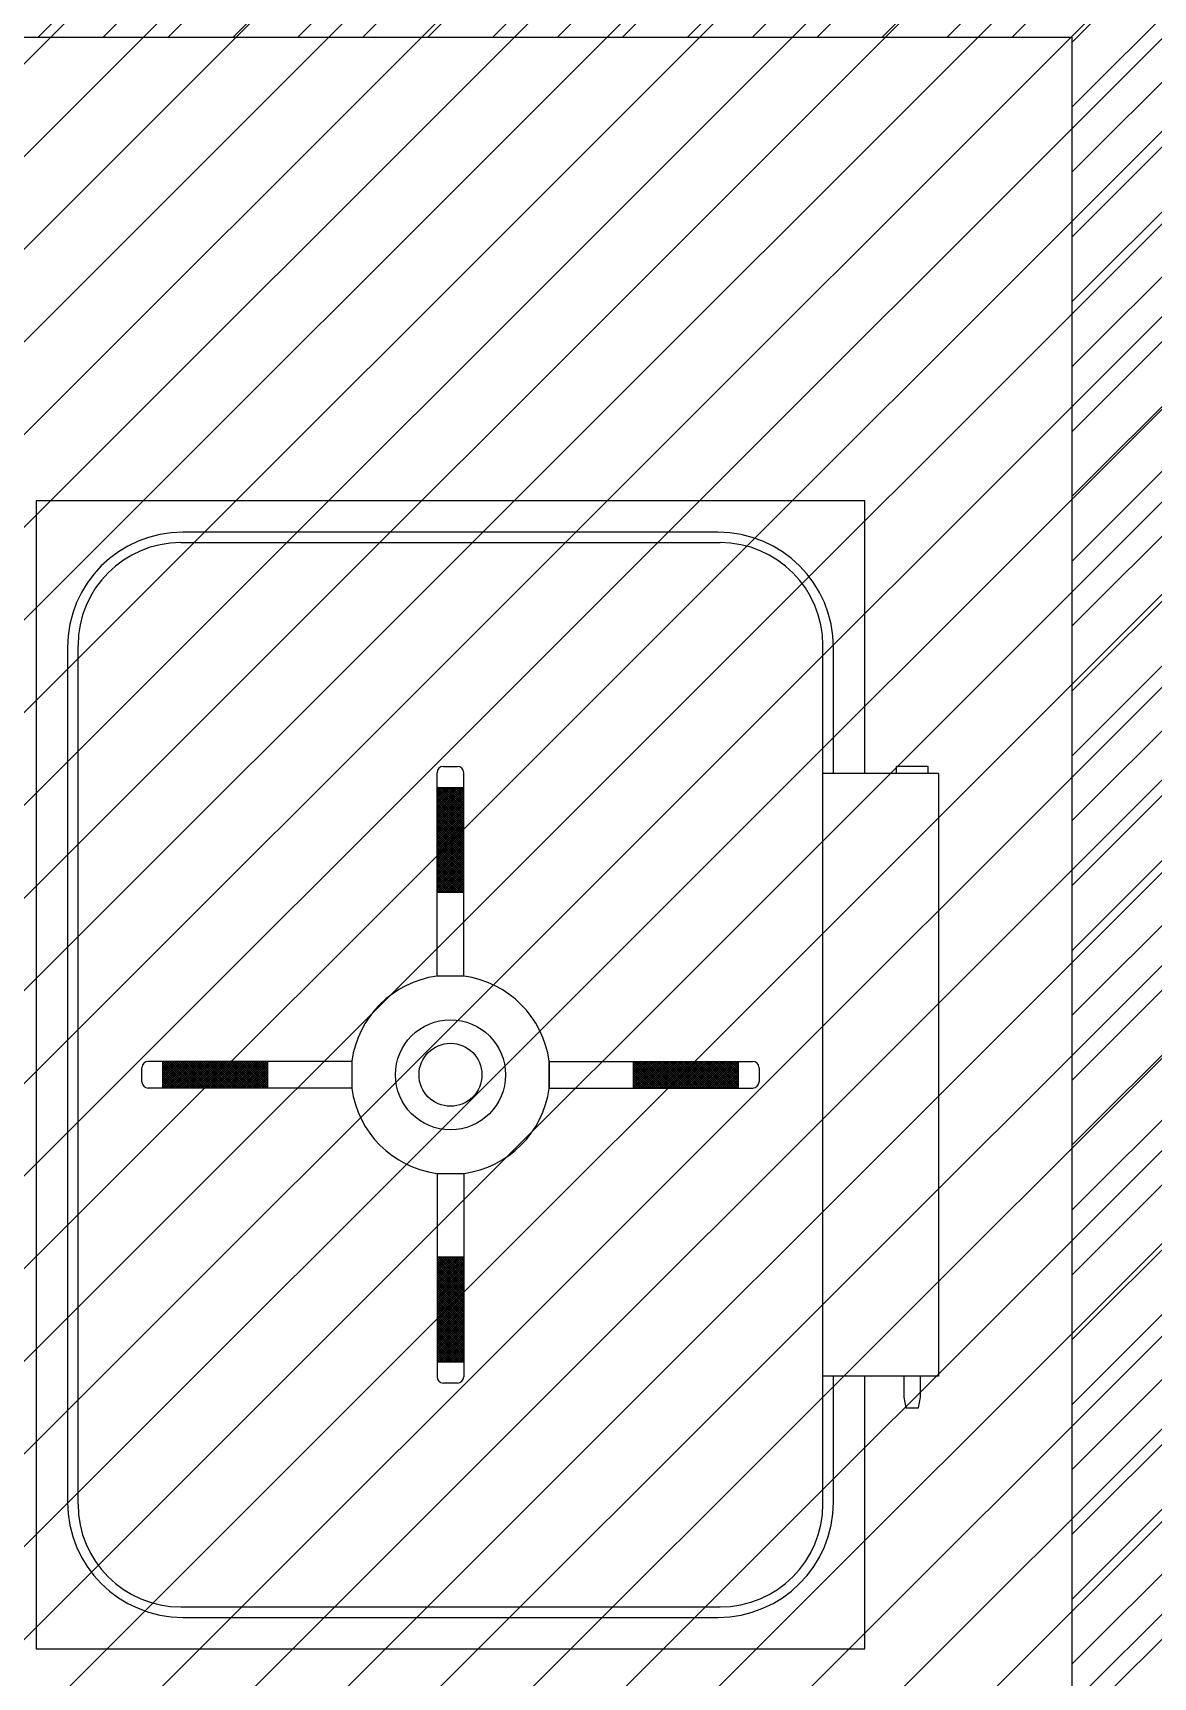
# Model space of a CAD drawing. Header units: millimetres. Extents: x 0 to 16115, y 0 to 11330.
# Drawn here: x 10904 to 11972, y 3694 to 5262 of the extents above; entities that cross this region are included whole.
import ezdxf

# ---------------------------------------------------------------- set-up
doc = ezdxf.new("R2010")
doc.units = ezdxf.units.MM
doc.header["$MEASUREMENT"] = 0
doc.linetypes.add('HIDDEN', pattern=[9.525, 6.35, -3.175])
doc.layers.get('0').update_dxf_attribs({"lineweight": 25})
doc.layers.add('DIM', color=3, linetype='Continuous', lineweight=9)
doc.layers.add('H', color=2, linetype='HIDDEN', lineweight=15)

msp = doc.modelspace()

# ---------------------------------------------------------------- hatches: boundary and pattern name
at = {"layer": 'DIM'}
h = msp.add_hatch(dxfattribs=at)
h.set_pattern_fill('ANSI31', color=256, scale=350, style=0)
h.set_pattern_definition([(45, (-20178.267, -2318.325), (-30.93592, 30.93592), [])])
h.paths.add_polyline_path([(10154.43, 5257.746), (10154.43, 3184.746), (9723.646, 3184.746), (9723.646, 4971.681), (9054.43, 4971.681), (9054.43, 6434.746), (12994.43, 6434.746), (12994.43, 4971.681), (12325.214, 4971.681), (12325.214, 3184.746), (11894.43, 3184.746), (11894.43, 5257.746)])
edge = h.paths.add_edge_path(flags=16)
edge.add_line((11894.43, 3207.746), (11894.43, 3184.746))
edge.add_line((10154.43, 3207.746), (10154.43, 3184.746))
at = {"layer": 'H', "ltscale": 5}
h = msp.add_hatch(dxfattribs=at)
h.set_pattern_fill('ANSI31', color=256, scale=500, style=0)
h.set_pattern_definition([(45, (4304.4, 20650.17), (-44.19417, 44.19417), [])])
h.paths.add_polyline_path([(13044.43, 6434.746), (12994.43, 6434.746)], flags=16)
h.paths.add_polyline_path([(13044.43, 6434.746), (12994.43, 6434.746)], flags=0)
h.paths.add_polyline_path([(13044.43, 6434.746), (12994.43, 6434.746)], flags=0)
h.paths.add_polyline_path([(13044.43, 6434.746), (12994.43, 6434.746)], flags=0)
h.paths.add_polyline_path([(13044.43, 6434.746), (12994.43, 6434.746)], flags=0)
edge = h.paths.add_edge_path()
edge.add_line((9054.43, 3184.746), (9054.43, 6434.746))
edge.add_line((9004.43, 3134.746), (9004.43, 6434.746))
edge.add_line((9054.43, 3184.746), (12994.43, 3184.746))
edge.add_line((9004.43, 3134.746), (13044.43, 3134.746))
edge.add_line((13044.43, 6434.746), (12994.43, 6434.746))
edge.add_line((12994.43, 5184.746), (12994.43, 5194.746))
edge.add_line((12994.43, 3184.746), (12994.43, 6434.746))
edge.add_line((13044.43, 3134.746), (13044.43, 6434.746))

# ---------------------------------------------------------------- linework, layer by layer
for p, q in [((10734.43, 5257.746), (11894.43, 5257.746)), ((11894.43, 3557.746), (11894.43, 5257.746)), ((11556.93, 4785.746), (11046.93, 4785.746)), ((11044.93, 4775.746), (11558.93, 4775.746)), ((10936.93, 4675.746), (10936.93, 3860.746)), ((10946.93, 3858.746), (10946.93, 4677.746)), ((11656.93, 3858.746), (11656.93, 4677.746)), ((11666.93, 4555.728), (11666.93, 4675.746)), ((11289.23, 4362.352), (11289.23, 4556.352)), ((11295.23, 4562.352), (11308.63, 4562.352)), ((11314.63, 4362.352), (11314.63, 4556.352)), ((11766.932, 4555.728), (11656.93, 4555.728)), ((11726.932, 4562.228), (11727.432, 4562.728)), ((11726.932, 4556.228), (11726.932, 4562.228)), ((11727.432, 4562.728), (11756.432, 4562.728)), ((11756.432, 4562.728), (11756.932, 4562.228)), ((11756.932, 4562.228), (11756.932, 4556.228)), ((11766.932, 4555.728), (11766.932, 3980.728)), ((11289.23, 4518.539), (11313.044, 4542.352)), ((11289.23, 4520.539), (11311.044, 4542.352)), ((11289.23, 4522.539), (11309.044, 4542.352)), ((11289.23, 4524.539), (11307.044, 4542.352)), ((11289.23, 4542.352), (11314.63, 4542.352)), ((11289.23, 4532.539), (11299.044, 4542.352)), ((11289.23, 4534.539), (11297.044, 4542.352)), ((11289.23, 4536.539), (11295.044, 4542.352)), ((11289.23, 4526.539), (11305.044, 4542.352)), ((11289.23, 4528.539), (11303.044, 4542.352)), ((11289.23, 4530.539), (11301.044, 4542.352)), ((11289.23, 4540.539), (11291.044, 4542.352)), ((11289.23, 4538.539), (11293.044, 4542.352)), ((11289.23, 4516.539), (11314.63, 4541.939)), ((11289.23, 4540.775), (11314.63, 4515.375)), ((11289.23, 4514.539), (11314.63, 4539.939)), ((11289.23, 4538.775), (11314.63, 4513.375)), ((11289.23, 4512.539), (11314.63, 4537.939)), ((11289.23, 4536.775), (11314.63, 4511.375)), ((11289.23, 4510.539), (11314.63, 4535.939)), ((11289.23, 4534.775), (11314.63, 4509.375)), ((11289.23, 4508.539), (11314.63, 4533.939)), ((11289.23, 4532.775), (11314.63, 4507.375)), ((11289.653, 4542.352), (11314.63, 4517.375)), ((11291.653, 4542.352), (11314.63, 4519.375)), ((11293.653, 4542.352), (11314.63, 4521.375)), ((11295.653, 4542.352), (11314.63, 4523.375)), ((11297.653, 4542.352), (11314.63, 4525.375)), ((11299.653, 4542.352), (11314.63, 4527.375)), ((11301.653, 4542.352), (11314.63, 4529.375)), ((11303.653, 4542.352), (11314.63, 4531.375)), ((11305.653, 4542.352), (11314.63, 4533.375)), ((11307.653, 4542.352), (11314.63, 4535.375)), ((11309.653, 4542.352), (11314.63, 4537.375)), ((11311.653, 4542.352), (11314.63, 4539.375)), ((11313.653, 4542.352), (11314.63, 4541.375)), ((11289.23, 4506.539), (11314.63, 4531.939)), ((11289.23, 4530.775), (11314.63, 4505.375)), ((11289.23, 4504.539), (11314.63, 4529.939)), ((11289.23, 4528.775), (11314.63, 4503.375)), ((11289.23, 4502.539), (11314.63, 4527.939)), ((11289.23, 4526.775), (11314.63, 4501.375)), ((11289.23, 4500.539), (11314.63, 4525.939)), ((11289.23, 4524.775), (11314.63, 4499.375)), ((11289.23, 4498.539), (11314.63, 4523.939)), ((11289.23, 4522.775), (11314.63, 4497.375)), ((11289.23, 4496.539), (11314.63, 4521.939)), ((11289.23, 4520.775), (11314.63, 4495.375)), ((11289.23, 4494.539), (11314.63, 4519.939)), ((11289.23, 4518.775), (11314.63, 4493.375)), ((11289.23, 4492.539), (11314.63, 4517.939)), ((11289.23, 4516.775), (11314.63, 4491.375)), ((11289.23, 4490.539), (11314.63, 4515.939)), ((11289.23, 4514.775), (11314.63, 4489.375)), ((11289.23, 4488.539), (11314.63, 4513.939)), ((11289.23, 4512.775), (11314.63, 4487.375)), ((11289.23, 4486.539), (11314.63, 4511.939)), ((11289.23, 4510.775), (11314.63, 4485.375)), ((11289.23, 4484.539), (11314.63, 4509.939)), ((11289.23, 4508.775), (11314.63, 4483.375)), ((11289.23, 4482.539), (11314.63, 4507.939)), ((11289.23, 4506.775), (11314.63, 4481.375)), ((11289.23, 4480.539), (11314.63, 4505.939)), ((11289.23, 4504.775), (11314.63, 4479.375)), ((11289.23, 4478.539), (11314.63, 4503.939)), ((11289.23, 4502.775), (11314.63, 4477.375)), ((11289.23, 4476.539), (11314.63, 4501.939)), ((11289.23, 4500.775), (11314.63, 4475.375)), ((11289.23, 4474.539), (11314.63, 4499.939)), ((11289.23, 4498.775), (11314.63, 4473.375)), ((11289.23, 4472.539), (11314.63, 4497.939)), ((11289.23, 4496.775), (11314.63, 4471.375)), ((11289.23, 4470.539), (11314.63, 4495.939)), ((11289.23, 4494.775), (11314.63, 4469.375)), ((11289.23, 4468.539), (11314.63, 4493.939)), ((11289.23, 4492.775), (11314.63, 4467.375)), ((11289.23, 4466.539), (11314.63, 4491.939)), ((11289.23, 4490.775), (11314.63, 4465.375)), ((11289.23, 4464.539), (11314.63, 4489.939)), ((11289.23, 4488.775), (11314.63, 4463.375)), ((11289.23, 4462.539), (11314.63, 4487.939)), ((11289.23, 4486.775), (11314.63, 4461.375)), ((11289.23, 4460.539), (11314.63, 4485.939)), ((11289.23, 4484.775), (11314.63, 4459.375)), ((11289.23, 4458.539), (11314.63, 4483.939)), ((11289.23, 4482.775), (11314.63, 4457.375)), ((11289.23, 4456.539), (11314.63, 4481.939)), ((11289.23, 4480.775), (11314.63, 4455.375)), ((11289.23, 4454.539), (11314.63, 4479.939)), ((11289.23, 4478.775), (11314.63, 4453.375)), ((11289.23, 4452.539), (11314.63, 4477.939)), ((11289.23, 4476.775), (11314.63, 4451.375)), ((11289.23, 4450.539), (11314.63, 4475.939)), ((11289.23, 4474.775), (11314.63, 4449.375)), ((11289.23, 4448.539), (11314.63, 4473.939)), ((11289.23, 4472.775), (11314.63, 4447.375)), ((11289.23, 4446.539), (11314.63, 4471.939)), ((11289.23, 4470.775), (11314.63, 4445.375)), ((11289.23, 4444.539), (11314.63, 4469.939)), ((11289.23, 4468.775), (11314.63, 4443.375)), ((11289.23, 4442.539), (11314.63, 4467.939)), ((11289.23, 4466.775), (11313.653, 4442.352)), ((11289.23, 4464.775), (11311.653, 4442.352)), ((11289.23, 4462.775), (11309.653, 4442.352)), ((11289.23, 4460.775), (11307.653, 4442.352)), ((11289.23, 4458.775), (11305.653, 4442.352)), ((11289.23, 4456.775), (11303.653, 4442.352)), ((11289.23, 4454.775), (11301.653, 4442.352)), ((11291.044, 4442.352), (11314.63, 4465.939)), ((11293.044, 4442.352), (11314.63, 4463.939)), ((11295.044, 4442.352), (11314.63, 4461.939)), ((11297.044, 4442.352), (11314.63, 4459.939)), ((11299.044, 4442.352), (11314.63, 4457.939)), ((11301.044, 4442.352), (11314.63, 4455.939)), ((11303.044, 4442.352), (11314.63, 4453.939)), ((11289.23, 4452.775), (11299.653, 4442.352)), ((11289.23, 4450.775), (11297.653, 4442.352)), ((11289.23, 4448.775), (11295.653, 4442.352)), ((11289.23, 4446.775), (11293.653, 4442.352)), ((11289.23, 4444.775), (11291.653, 4442.352)), ((11289.23, 4442.352), (11314.63, 4442.352)), ((11305.044, 4442.352), (11314.63, 4451.939)), ((11307.044, 4442.352), (11314.63, 4449.939)), ((11309.044, 4442.352), (11314.63, 4447.939)), ((11311.044, 4442.352), (11314.63, 4445.939)), ((11313.044, 4442.352), (11314.63, 4443.939)), ((11314.93, 4362.352), (11288.93, 4362.352)), ((11207.824, 4281.246), (11207.824, 4255.246)), ((11396.036, 4255.246), (11396.036, 4281.246)), ((11007.824, 4261.546), (11007.824, 4274.946)), ((11207.824, 4280.946), (11013.824, 4280.946)), ((11027.824, 4257.969), (11050.801, 4280.946)), ((11027.824, 4259.969), (11048.801, 4280.946)), ((11027.824, 4261.969), (11046.801, 4280.946)), ((11027.824, 4255.969), (11052.801, 4280.946)), ((11027.824, 4269.969), (11038.801, 4280.946)), ((11027.824, 4271.969), (11036.801, 4280.946)), ((11027.824, 4267.969), (11040.801, 4280.946)), ((11027.824, 4255.546), (11027.824, 4280.946)), ((11027.824, 4263.969), (11044.801, 4280.946)), ((11027.824, 4265.969), (11042.801, 4280.946)), ((11027.824, 4273.969), (11034.801, 4280.946)), ((11027.824, 4279.969), (11028.801, 4280.946)), ((11027.824, 4277.969), (11030.801, 4280.946)), ((11027.824, 4275.969), (11032.801, 4280.946)), ((11051.637, 4255.546), (11027.824, 4279.36)), ((11049.637, 4255.546), (11027.824, 4277.36)), ((11047.637, 4255.546), (11027.824, 4275.36)), ((11045.637, 4255.546), (11027.824, 4273.36)), ((11043.637, 4255.546), (11027.824, 4271.36)), ((11041.637, 4255.546), (11027.824, 4269.36)), ((11039.637, 4255.546), (11027.824, 4267.36)), ((11053.637, 4255.546), (11028.237, 4280.946)), ((11029.401, 4255.546), (11054.801, 4280.946)), ((11055.637, 4255.546), (11030.237, 4280.946)), ((11031.401, 4255.546), (11056.801, 4280.946)), ((11057.637, 4255.546), (11032.237, 4280.946)), ((11033.401, 4255.546), (11058.801, 4280.946)), ((11059.637, 4255.546), (11034.237, 4280.946)), ((11035.401, 4255.546), (11060.801, 4280.946)), ((11061.637, 4255.546), (11036.237, 4280.946)), ((11037.401, 4255.546), (11062.801, 4280.946)), ((11063.637, 4255.546), (11038.237, 4280.946)), ((11039.401, 4255.546), (11064.801, 4280.946)), ((11065.637, 4255.546), (11040.237, 4280.946)), ((11041.401, 4255.546), (11066.801, 4280.946)), ((11067.637, 4255.546), (11042.237, 4280.946)), ((11043.401, 4255.546), (11068.801, 4280.946)), ((11069.637, 4255.546), (11044.237, 4280.946)), ((11045.401, 4255.546), (11070.801, 4280.946)), ((11071.637, 4255.546), (11046.237, 4280.946)), ((11047.401, 4255.546), (11072.801, 4280.946)), ((11073.637, 4255.546), (11048.237, 4280.946)), ((11049.401, 4255.546), (11074.801, 4280.946)), ((11075.637, 4255.546), (11050.237, 4280.946)), ((11051.401, 4255.546), (11076.801, 4280.946)), ((11077.637, 4255.546), (11052.237, 4280.946)), ((11053.401, 4255.546), (11078.801, 4280.946)), ((11079.637, 4255.546), (11054.237, 4280.946)), ((11055.401, 4255.546), (11080.801, 4280.946)), ((11081.637, 4255.546), (11056.237, 4280.946)), ((11057.401, 4255.546), (11082.801, 4280.946)), ((11083.637, 4255.546), (11058.237, 4280.946)), ((11059.401, 4255.546), (11084.801, 4280.946)), ((11085.637, 4255.546), (11060.237, 4280.946)), ((11061.401, 4255.546), (11086.801, 4280.946)), ((11087.637, 4255.546), (11062.237, 4280.946)), ((11063.401, 4255.546), (11088.801, 4280.946)), ((11089.637, 4255.546), (11064.237, 4280.946)), ((11065.401, 4255.546), (11090.801, 4280.946)), ((11091.637, 4255.546), (11066.237, 4280.946)), ((11067.401, 4255.546), (11092.801, 4280.946)), ((11093.637, 4255.546), (11068.237, 4280.946)), ((11069.401, 4255.546), (11094.801, 4280.946)), ((11095.637, 4255.546), (11070.237, 4280.946)), ((11071.401, 4255.546), (11096.801, 4280.946)), ((11097.637, 4255.546), (11072.237, 4280.946)), ((11073.401, 4255.546), (11098.801, 4280.946)), ((11099.637, 4255.546), (11074.237, 4280.946)), ((11075.401, 4255.546), (11100.801, 4280.946)), ((11101.637, 4255.546), (11076.237, 4280.946)), ((11077.401, 4255.546), (11102.801, 4280.946)), ((11103.637, 4255.546), (11078.237, 4280.946)), ((11079.401, 4255.546), (11104.801, 4280.946)), ((11105.637, 4255.546), (11080.237, 4280.946)), ((11081.401, 4255.546), (11106.801, 4280.946)), ((11107.637, 4255.546), (11082.237, 4280.946)), ((11083.401, 4255.546), (11108.801, 4280.946)), ((11109.637, 4255.546), (11084.237, 4280.946)), ((11085.401, 4255.546), (11110.801, 4280.946)), ((11111.637, 4255.546), (11086.237, 4280.946)), ((11087.401, 4255.546), (11112.801, 4280.946)), ((11113.637, 4255.546), (11088.237, 4280.946)), ((11089.401, 4255.546), (11114.801, 4280.946)), ((11115.637, 4255.546), (11090.237, 4280.946)), ((11091.401, 4255.546), (11116.801, 4280.946)), ((11117.637, 4255.546), (11092.237, 4280.946)), ((11093.401, 4255.546), (11118.801, 4280.946)), ((11119.637, 4255.546), (11094.237, 4280.946)), ((11095.401, 4255.546), (11120.801, 4280.946)), ((11121.637, 4255.546), (11096.237, 4280.946)), ((11097.401, 4255.546), (11122.801, 4280.946)), ((11123.637, 4255.546), (11098.237, 4280.946)), ((11099.401, 4255.546), (11124.801, 4280.946)), ((11125.637, 4255.546), (11100.237, 4280.946)), ((11101.401, 4255.546), (11126.801, 4280.946)), ((11127.637, 4255.546), (11102.237, 4280.946)), ((11103.401, 4255.546), (11127.824, 4279.969)), ((11127.824, 4257.36), (11104.237, 4280.946)), ((11105.401, 4255.546), (11127.824, 4277.969)), ((11127.824, 4259.36), (11106.237, 4280.946)), ((11107.401, 4255.546), (11127.824, 4275.969)), ((11127.824, 4261.36), (11108.237, 4280.946)), ((11109.401, 4255.546), (11127.824, 4273.969)), ((11127.824, 4263.36), (11110.237, 4280.946)), ((11111.401, 4255.546), (11127.824, 4271.969)), ((11127.824, 4265.36), (11112.237, 4280.946)), ((11113.401, 4255.546), (11127.824, 4269.969)), ((11127.824, 4267.36), (11114.237, 4280.946)), ((11115.401, 4255.546), (11127.824, 4267.969)), ((11127.824, 4269.36), (11116.237, 4280.946)), ((11117.401, 4255.546), (11127.824, 4265.969)), ((11127.824, 4271.36), (11118.237, 4280.946)), ((11127.824, 4273.36), (11120.237, 4280.946)), ((11127.824, 4275.36), (11122.237, 4280.946)), ((11127.824, 4277.36), (11124.237, 4280.946)), ((11127.824, 4279.36), (11126.237, 4280.946)), ((11127.824, 4255.546), (11127.824, 4280.946)), ((11396.036, 4280.946), (11590.036, 4280.946)), ((11396.036, 4280.946), (11396.036, 4255.546)), ((11490.459, 4280.946), (11476.036, 4266.523)), ((11492.459, 4280.946), (11476.036, 4264.523)), ((11494.459, 4280.946), (11476.036, 4262.523)), ((11496.459, 4280.946), (11476.036, 4260.523)), ((11498.459, 4280.946), (11476.036, 4258.523)), ((11500.459, 4280.946), (11476.036, 4256.523)), ((11476.036, 4280.946), (11476.036, 4255.546)), ((11480.459, 4280.946), (11476.036, 4276.523)), ((11482.459, 4280.946), (11476.036, 4274.523)), ((11484.459, 4280.946), (11476.036, 4272.523)), ((11486.459, 4280.946), (11476.036, 4270.523)), ((11488.459, 4280.946), (11476.036, 4268.523)), ((11478.459, 4280.946), (11476.036, 4278.523)), ((11476.036, 4279.133), (11499.623, 4255.546)), ((11476.036, 4277.133), (11497.623, 4255.546)), ((11476.036, 4275.133), (11495.623, 4255.546)), ((11476.036, 4273.133), (11493.623, 4255.546)), ((11476.036, 4271.133), (11491.623, 4255.546)), ((11476.036, 4269.133), (11489.623, 4255.546)), ((11476.036, 4267.133), (11487.623, 4255.546)), ((11476.223, 4280.946), (11501.623, 4255.546)), ((11502.459, 4280.946), (11477.059, 4255.546)), ((11478.223, 4280.946), (11503.623, 4255.546)), ((11504.459, 4280.946), (11479.059, 4255.546)), ((11480.223, 4280.946), (11505.623, 4255.546)), ((11506.459, 4280.946), (11481.059, 4255.546)), ((11482.223, 4280.946), (11507.623, 4255.546)), ((11508.459, 4280.946), (11483.059, 4255.546)), ((11484.223, 4280.946), (11509.623, 4255.546)), ((11510.459, 4280.946), (11485.059, 4255.546)), ((11486.223, 4280.946), (11511.623, 4255.546)), ((11512.459, 4280.946), (11487.059, 4255.546)), ((11488.223, 4280.946), (11513.623, 4255.546)), ((11514.459, 4280.946), (11489.059, 4255.546)), ((11490.223, 4280.946), (11515.623, 4255.546)), ((11516.459, 4280.946), (11491.059, 4255.546)), ((11492.223, 4280.946), (11517.623, 4255.546)), ((11518.459, 4280.946), (11493.059, 4255.546)), ((11494.223, 4280.946), (11519.623, 4255.546)), ((11520.459, 4280.946), (11495.059, 4255.546)), ((11496.223, 4280.946), (11521.623, 4255.546)), ((11522.459, 4280.946), (11497.059, 4255.546)), ((11498.223, 4280.946), (11523.623, 4255.546)), ((11524.459, 4280.946), (11499.059, 4255.546)), ((11500.223, 4280.946), (11525.623, 4255.546)), ((11526.459, 4280.946), (11501.059, 4255.546)), ((11502.223, 4280.946), (11527.623, 4255.546)), ((11528.459, 4280.946), (11503.059, 4255.546)), ((11504.223, 4280.946), (11529.623, 4255.546)), ((11530.459, 4280.946), (11505.059, 4255.546)), ((11506.223, 4280.946), (11531.623, 4255.546)), ((11532.459, 4280.946), (11507.059, 4255.546)), ((11508.223, 4280.946), (11533.623, 4255.546)), ((11534.459, 4280.946), (11509.059, 4255.546)), ((11510.223, 4280.946), (11535.623, 4255.546)), ((11536.459, 4280.946), (11511.059, 4255.546)), ((11512.223, 4280.946), (11537.623, 4255.546)), ((11538.459, 4280.946), (11513.059, 4255.546)), ((11514.223, 4280.946), (11539.623, 4255.546)), ((11540.459, 4280.946), (11515.059, 4255.546)), ((11516.223, 4280.946), (11541.623, 4255.546)), ((11542.459, 4280.946), (11517.059, 4255.546)), ((11518.223, 4280.946), (11543.623, 4255.546)), ((11544.459, 4280.946), (11519.059, 4255.546)), ((11520.223, 4280.946), (11545.623, 4255.546)), ((11546.459, 4280.946), (11521.059, 4255.546)), ((11522.223, 4280.946), (11547.623, 4255.546)), ((11548.459, 4280.946), (11523.059, 4255.546)), ((11524.223, 4280.946), (11549.623, 4255.546)), ((11550.459, 4280.946), (11525.059, 4255.546)), ((11526.223, 4280.946), (11551.623, 4255.546)), ((11552.459, 4280.946), (11527.059, 4255.546)), ((11528.223, 4280.946), (11553.623, 4255.546)), ((11554.459, 4280.946), (11529.059, 4255.546)), ((11530.223, 4280.946), (11555.623, 4255.546)), ((11556.459, 4280.946), (11531.059, 4255.546)), ((11532.223, 4280.946), (11557.623, 4255.546)), ((11558.459, 4280.946), (11533.059, 4255.546)), ((11534.223, 4280.946), (11559.623, 4255.546)), ((11560.459, 4280.946), (11535.059, 4255.546)), ((11536.223, 4280.946), (11561.623, 4255.546)), ((11562.459, 4280.946), (11537.059, 4255.546)), ((11538.223, 4280.946), (11563.623, 4255.546)), ((11564.459, 4280.946), (11539.059, 4255.546)), ((11540.223, 4280.946), (11565.623, 4255.546)), ((11566.459, 4280.946), (11541.059, 4255.546)), ((11542.223, 4280.946), (11567.623, 4255.546)), ((11568.459, 4280.946), (11543.059, 4255.546)), ((11544.223, 4280.946), (11569.623, 4255.546)), ((11570.459, 4280.946), (11545.059, 4255.546)), ((11546.223, 4280.946), (11571.623, 4255.546)), ((11572.459, 4280.946), (11547.059, 4255.546)), ((11548.223, 4280.946), (11573.623, 4255.546)), ((11574.459, 4280.946), (11549.059, 4255.546)), ((11550.223, 4280.946), (11575.623, 4255.546)), ((11576.036, 4280.523), (11551.059, 4255.546)), ((11552.223, 4280.946), (11576.036, 4257.133)), ((11576.036, 4278.523), (11553.059, 4255.546)), ((11554.223, 4280.946), (11576.036, 4259.133)), ((11576.036, 4276.523), (11555.059, 4255.546)), ((11556.223, 4280.946), (11576.036, 4261.133)), ((11576.036, 4274.523), (11557.059, 4255.546)), ((11558.223, 4280.946), (11576.036, 4263.133)), ((11576.036, 4272.523), (11559.059, 4255.546)), ((11560.223, 4280.946), (11576.036, 4265.133)), ((11576.036, 4270.523), (11561.059, 4255.546)), ((11562.223, 4280.946), (11576.036, 4267.133)), ((11576.036, 4268.523), (11563.059, 4255.546)), ((11564.223, 4280.946), (11576.036, 4269.133)), ((11576.036, 4266.523), (11565.059, 4255.546)), ((11566.223, 4280.946), (11576.036, 4271.133)), ((11568.223, 4280.946), (11576.036, 4273.133)), ((11570.223, 4280.946), (11576.036, 4275.133)), ((11572.223, 4280.946), (11576.036, 4277.133)), ((11574.223, 4280.946), (11576.036, 4279.133)), ((11576.036, 4280.946), (11576.036, 4255.546)), ((11596.036, 4274.946), (11596.036, 4261.546)), ((11207.824, 4255.546), (11013.824, 4255.546)), ((11037.637, 4255.546), (11027.824, 4265.36)), ((11035.637, 4255.546), (11027.824, 4263.36)), ((11033.637, 4255.546), (11027.824, 4261.36)), ((11031.637, 4255.546), (11027.824, 4259.36)), ((11029.637, 4255.546), (11027.824, 4257.36)), ((11119.401, 4255.546), (11127.824, 4263.969)), ((11121.401, 4255.546), (11127.824, 4261.969)), ((11123.401, 4255.546), (11127.824, 4259.969)), ((11125.401, 4255.546), (11127.824, 4257.969)), ((11396.036, 4255.546), (11590.036, 4255.546)), ((11476.036, 4265.133), (11485.623, 4255.546)), ((11476.036, 4263.133), (11483.623, 4255.546)), ((11476.036, 4261.133), (11481.623, 4255.546)), ((11476.036, 4259.133), (11479.623, 4255.546)), ((11476.036, 4257.133), (11477.623, 4255.546)), ((11576.036, 4264.523), (11567.059, 4255.546)), ((11576.036, 4262.523), (11569.059, 4255.546)), ((11576.036, 4260.523), (11571.059, 4255.546)), ((11576.036, 4258.523), (11573.059, 4255.546)), ((11576.036, 4256.523), (11575.059, 4255.546)), ((11288.93, 4174.14), (11314.93, 4174.14)), ((11289.23, 4174.14), (11289.23, 3980.14)), ((11314.63, 4174.14), (11314.63, 3980.14)), ((11304.816, 4094.14), (11289.23, 4078.553)), ((11306.816, 4094.14), (11289.23, 4076.553)), ((11308.816, 4094.14), (11289.23, 4074.553)), ((11310.816, 4094.14), (11289.23, 4072.553)), ((11312.816, 4094.14), (11289.23, 4070.553)), ((11314.63, 4094.14), (11289.23, 4094.14)), ((11298.816, 4094.14), (11289.23, 4084.553)), ((11300.816, 4094.14), (11289.23, 4082.553)), ((11302.816, 4094.14), (11289.23, 4080.553)), ((11292.816, 4094.14), (11289.23, 4090.553)), ((11294.816, 4094.14), (11289.23, 4088.553)), ((11296.816, 4094.14), (11289.23, 4086.553)), ((11290.816, 4094.14), (11289.23, 4092.553)), ((11314.63, 4093.953), (11289.23, 4068.553)), ((11314.63, 4067.717), (11289.23, 4093.117)), ((11314.63, 4069.717), (11290.207, 4094.14)), ((11314.63, 4071.717), (11292.207, 4094.14)), ((11314.63, 4073.717), (11294.207, 4094.14)), ((11314.63, 4075.717), (11296.207, 4094.14)), ((11314.63, 4077.717), (11298.207, 4094.14)), ((11314.63, 4079.717), (11300.207, 4094.14)), ((11314.63, 4081.717), (11302.207, 4094.14)), ((11314.63, 4083.717), (11304.207, 4094.14)), ((11314.63, 4085.717), (11306.207, 4094.14)), ((11314.63, 4087.717), (11308.207, 4094.14)), ((11314.63, 4089.717), (11310.207, 4094.14)), ((11314.63, 4091.717), (11312.207, 4094.14)), ((11314.63, 4091.953), (11289.23, 4066.553)), ((11314.63, 4065.717), (11289.23, 4091.117)), ((11314.63, 4089.953), (11289.23, 4064.553)), ((11314.63, 4063.717), (11289.23, 4089.117)), ((11314.63, 4087.953), (11289.23, 4062.553)), ((11314.63, 4061.717), (11289.23, 4087.117)), ((11314.63, 4085.953), (11289.23, 4060.553)), ((11314.63, 4059.717), (11289.23, 4085.117)), ((11314.63, 4083.953), (11289.23, 4058.553)), ((11314.63, 4057.717), (11289.23, 4083.117)), ((11314.63, 4081.953), (11289.23, 4056.553)), ((11314.63, 4055.717), (11289.23, 4081.117)), ((11314.63, 4079.953), (11289.23, 4054.553)), ((11314.63, 4053.717), (11289.23, 4079.117)), ((11314.63, 4077.953), (11289.23, 4052.553)), ((11314.63, 4051.717), (11289.23, 4077.117)), ((11314.63, 4075.953), (11289.23, 4050.553)), ((11314.63, 4049.717), (11289.23, 4075.117)), ((11314.63, 4073.953), (11289.23, 4048.553)), ((11314.63, 4047.717), (11289.23, 4073.117)), ((11314.63, 4071.953), (11289.23, 4046.553)), ((11314.63, 4045.717), (11289.23, 4071.117)), ((11314.63, 4069.953), (11289.23, 4044.553)), ((11314.63, 4043.717), (11289.23, 4069.117)), ((11314.63, 4067.953), (11289.23, 4042.553)), ((11314.63, 4041.717), (11289.23, 4067.117)), ((11314.63, 4065.953), (11289.23, 4040.553)), ((11314.63, 4039.717), (11289.23, 4065.117)), ((11314.63, 4063.953), (11289.23, 4038.553)), ((11314.63, 4037.717), (11289.23, 4063.117)), ((11314.63, 4061.953), (11289.23, 4036.553)), ((11314.63, 4035.717), (11289.23, 4061.117)), ((11314.63, 4059.953), (11289.23, 4034.553)), ((11314.63, 4033.717), (11289.23, 4059.117)), ((11314.63, 4057.953), (11289.23, 4032.553)), ((11314.63, 4031.717), (11289.23, 4057.117)), ((11314.63, 4055.953), (11289.23, 4030.553)), ((11314.63, 4029.717), (11289.23, 4055.117)), ((11314.63, 4053.953), (11289.23, 4028.553)), ((11314.63, 4027.717), (11289.23, 4053.117)), ((11314.63, 4051.953), (11289.23, 4026.553)), ((11314.63, 4025.717), (11289.23, 4051.117)), ((11314.63, 4049.953), (11289.23, 4024.553)), ((11314.63, 4023.717), (11289.23, 4049.117)), ((11314.63, 4047.953), (11289.23, 4022.553)), ((11314.63, 4021.717), (11289.23, 4047.117)), ((11314.63, 4045.953), (11289.23, 4020.553)), ((11314.63, 4019.717), (11289.23, 4045.117)), ((11314.63, 4043.953), (11289.23, 4018.553)), ((11314.63, 4017.717), (11289.23, 4043.117)), ((11314.63, 4041.953), (11289.23, 4016.553)), ((11314.63, 4015.717), (11289.23, 4041.117)), ((11314.63, 4039.953), (11289.23, 4014.553)), ((11314.63, 4013.717), (11289.23, 4039.117)), ((11314.63, 4037.953), (11289.23, 4012.553)), ((11314.63, 4011.717), (11289.23, 4037.117)), ((11314.63, 4035.953), (11289.23, 4010.553)), ((11314.63, 4009.717), (11289.23, 4035.117)), ((11314.63, 4033.953), (11289.23, 4008.553)), ((11314.63, 4007.717), (11289.23, 4033.117)), ((11314.63, 4031.953), (11289.23, 4006.553)), ((11314.63, 4005.717), (11289.23, 4031.117)), ((11314.63, 4029.953), (11289.23, 4004.553)), ((11314.63, 4003.717), (11289.23, 4029.117)), ((11314.63, 4027.953), (11289.23, 4002.553)), ((11314.63, 4001.717), (11289.23, 4027.117)), ((11314.63, 4025.953), (11289.23, 4000.553)), ((11314.63, 3999.717), (11289.23, 4025.117)), ((11314.63, 4023.953), (11289.23, 3998.553)), ((11314.63, 3997.717), (11289.23, 4023.117)), ((11314.63, 4021.953), (11289.23, 3996.553)), ((11314.63, 3995.717), (11289.23, 4021.117)), ((11314.63, 4019.953), (11289.23, 3994.553)), ((11314.207, 3994.14), (11289.23, 4019.117)), ((11312.207, 3994.14), (11289.23, 4017.117)), ((11310.207, 3994.14), (11289.23, 4015.117)), ((11314.63, 4017.953), (11290.816, 3994.14)), ((11314.63, 4015.953), (11292.816, 3994.14)), ((11308.207, 3994.14), (11289.23, 4013.117)), ((11306.207, 3994.14), (11289.23, 4011.117)), ((11304.207, 3994.14), (11289.23, 4009.117)), ((11302.207, 3994.14), (11289.23, 4007.117)), ((11300.207, 3994.14), (11289.23, 4005.117)), ((11298.207, 3994.14), (11289.23, 4003.117)), ((11296.207, 3994.14), (11289.23, 4001.117)), ((11294.207, 3994.14), (11289.23, 3999.117)), ((11314.63, 4013.953), (11294.816, 3994.14)), ((11314.63, 4011.953), (11296.816, 3994.14)), ((11314.63, 4009.953), (11298.816, 3994.14)), ((11314.63, 4007.953), (11300.816, 3994.14)), ((11314.63, 4005.953), (11302.816, 3994.14)), ((11314.63, 4003.953), (11304.816, 3994.14)), ((11314.63, 4001.953), (11306.816, 3994.14)), ((11314.63, 3999.953), (11308.816, 3994.14)), ((11292.207, 3994.14), (11289.23, 3997.117)), ((11290.207, 3994.14), (11289.23, 3995.117)), ((11314.63, 3994.14), (11289.23, 3994.14)), ((11314.63, 3997.953), (11310.816, 3994.14)), ((11314.63, 3995.953), (11312.816, 3994.14)), ((11308.63, 3974.14), (11295.23, 3974.14)), ((11766.932, 3980.728), (11656.93, 3980.728)), ((11666.93, 3860.746), (11666.93, 3980.728)), ((11733.932, 3980.728), (11733.932, 3960.728)), ((11749.932, 3960.728), (11749.932, 3980.728)), ((11733.932, 3960.728), (11735.932, 3950.728)), ((11747.932, 3950.728), (11749.932, 3960.728)), ((11735.932, 3950.728), (11747.932, 3950.728)), ((11044.93, 3760.746), (11558.93, 3760.746)), ((11046.93, 3750.746), (11556.93, 3750.746))]:
    msp.add_line(p, q)
at = {"ltscale": 5}
for p, q in [((10906.93, 4815.746), (10906.93, 3720.746)), ((11696.93, 4815.746), (10906.93, 4815.746)), ((11696.93, 4555.728), (11696.93, 4815.746)), ((11696.93, 3720.746), (11696.93, 3980.728)), ((10906.93, 3720.746), (11696.93, 3720.746))]:
    msp.add_line(p, q, dxfattribs=at)
for radius in [52.5, 30]:
    msp.add_circle((11301.93, 4268.246), radius)
for centre, radius, start, end in [((11046.93, 4675.746), 110, 90, 180), ((11556.93, 4675.746), 110, 0, 90), ((11044.93, 4677.746), 98, 90, 180), ((11558.93, 4677.746), 98, 0, 90), ((11295.23, 4556.352), 6, 90, 180), ((11308.63, 4556.352), 6, 0, 90), ((11301.93, 4268.246), 95, 97.865153, 172.134847), ((11301.93, 4268.246), 95, 7.865153, 82.134847), ((11013.824, 4274.946), 6, 90, 180), ((11590.036, 4274.946), 6, 0, 90), ((11013.824, 4261.546), 6, 180, 270), ((11301.93, 4268.246), 95, 187.865153, 262.134847), ((11301.93, 4268.246), 95, 277.865153, 352.134847), ((11590.036, 4261.546), 6, 270, 0), ((11295.23, 3980.14), 6, 180, 270), ((11308.63, 3980.14), 6, 270, 0), ((11046.93, 3860.746), 110, 180, 270), ((11044.93, 3858.746), 98, 180, 270), ((11556.93, 3860.746), 110, 270, 0), ((11558.93, 3858.746), 98, 270, 0)]:
    msp.add_arc(centre, radius, start, end)

doc.saveas('drawing.dxf')
